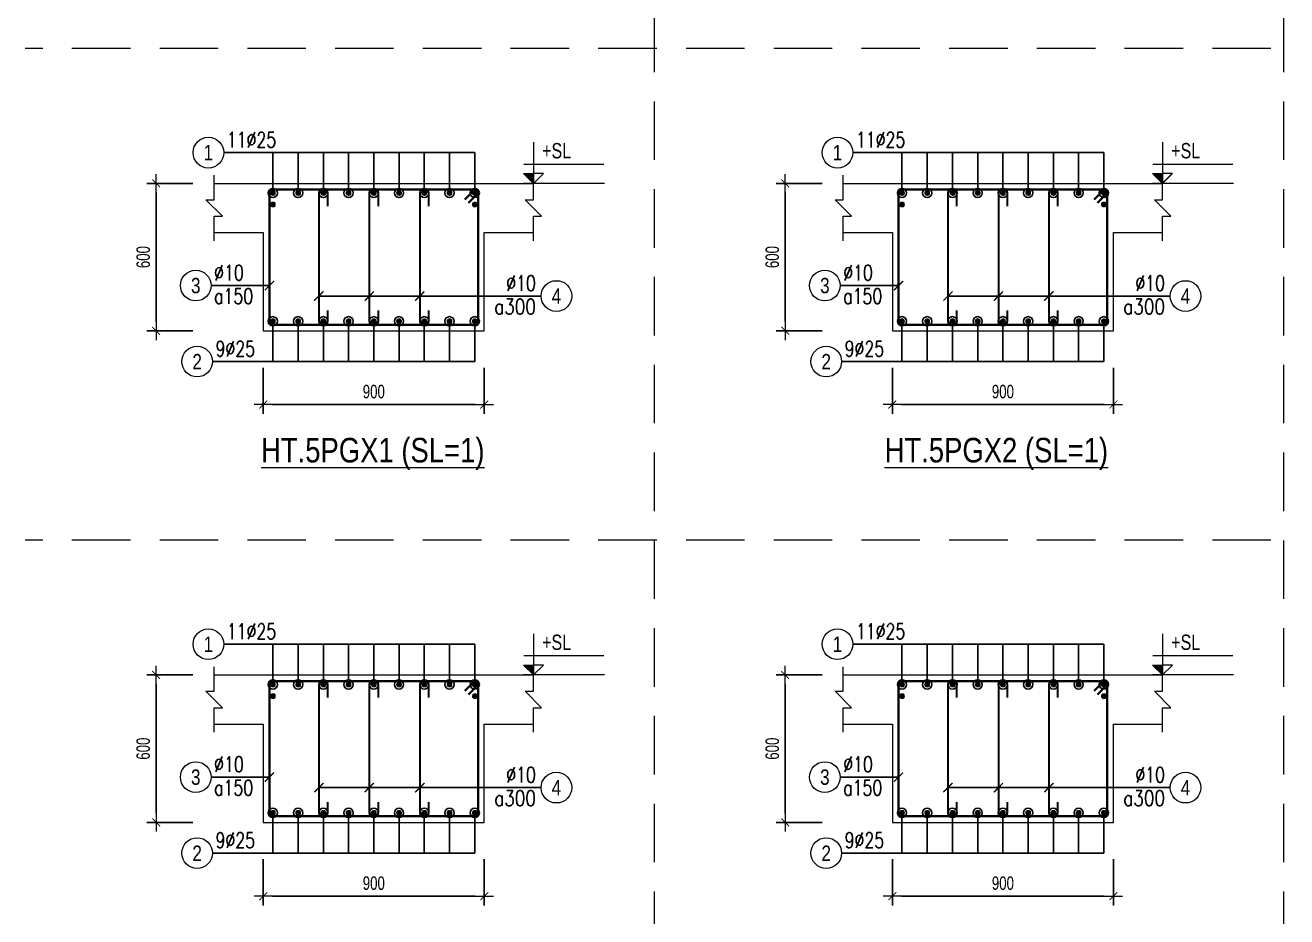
# Model space of a CAD drawing. Header units: millimetres. Extents: x 225489 to 327520, y -235866 to -221866.
# Drawn here: x 288564 to 293701, y -233399 to -229771 of the extents above; entities that cross this region are included whole.
import ezdxf
from ezdxf.enums import TextEntityAlignment as Align

# ---------------------------------------------------------------- set-up
doc = ezdxf.new("R2010")
doc.units = ezdxf.units.MM
doc.header["$PDMODE"] = 3
doc.linetypes.add('HIDDEN2', pattern=[4.762499999999999, 3.175, -1.5875])
doc.layers.get('0').update_dxf_attribs({"lineweight": 20})
doc.layers.get('Defpoints').update_dxf_attribs({"color": 151, "lineweight": 9})
for name, color, linetype, lineweight in [('NDC_S_ANNO', 7, 'Continuous', 20), ('NDC_S_CONTINUOUS', 3, 'Continuous', 20), ('NDC_S_DIM', 1, 'Continuous', 15), ('NDC_S_HIDDEN', 8, 'HIDDEN2', 13), ('NDC_S_REBAR', 4, 'Continuous', 35), ('NDC_S_STIRRUP', 4, 'Continuous', 40), ('NDC_S_TEXT SYMBOL', 7, 'Continuous', 20), ('NDC_S_THIN LINE', 8, 'Continuous', 9), ('NDC_S_VN TEXT', 7, 'Continuous', 20)]:
    doc.layers.add(name, color=color, linetype=linetype, lineweight=lineweight)
doc.styles.add('ARIAL', font='arial.ttf', dxfattribs={"width": 0.8})
doc.styles.add('NDC_ANNO', font='', dxfattribs={"width": 0.8})
doc.styles.add('NDC_DIM', font='', dxfattribs={"width": 0.75})
doc.styles.add('NDC_EN TXT', font='romans.shx', dxfattribs={"width": 0.8})
doc.styles.get('NDC_ANNO').set_extended_font_data('Dotum')
doc.styles.get('NDC_DIM').set_extended_font_data('Dotum')
doc.dimstyles.new('NDC_dim_25', dxfattribs={"dimscale": 25, "dimtxt": 2.2, "dimasz": 1.5, "dimexe": 1.5, "dimexo": 2.5, "dimgap": 1, "dimtad": 1, "dimdec": 0, "dimzin": 0, "dimdsep": 46, "dimtxsty": 'NDC_DIM', "dimblk": 'DIMMARK', "dimcen": 0.09, "dimdle": 1.2, "dimclrd": 1, "dimclre": 1, "dimclrt": 3, "dimadec": 0, "dimazin": 0, "dimtfac": 1, "dimtdec": 0, "dimtix": 1, "dimtofl": 0, "dimtmove": 0, "dimatfit": 3, "dimfxl": 6, "dimfxlon": 1, "dimtolj": 1, "dimtzin": 0, "dimarcsym": 0})

# ---------------------------------------------------------------- blocks, each defined once
blk = doc.blocks.new('kata_block_TD')
at = {"color": 6, "linetype": 'ByBlock', "lineweight": -2, "style": 'ARIAL', "width": 0.8}
blk.add_attdef('SECTDET2', text='', height=5, dxfattribs=at).set_placement((0, 7.970649532882817), align=Align.CENTER)
at = {"color": 0, "linetype": 'ByBlock', "lineweight": -2, "style": 'ARIAL', "width": 0.8}
blk.add_attdef('SECTDET1', text='', height=5, dxfattribs=at).set_placement((0, 1.470649532882817), align=Align.CENTER)
at = {"color": 3, "lineweight": 25, "style": 'ARIAL', "width": 0.8}
blk.add_attdef('SSCALE', text='', height=2.5, dxfattribs=at).set_placement((0, -3.998868953555331), align=Align.CENTER)
blk = doc.blocks.new('kata_block_CT')
at = {"layer": 'NDC_S_ANNO'}
blk.add_hatch(color=3, dxfattribs=at).paths.add_polyline_path([(0, 1.596954857557648), (-1.612010908633238, 1.596954857557648), (0, 0)])
at = {"layer": 'NDC_S_ANNO', "ltscale": 50}
h = blk.add_hatch(dxfattribs=at)
h.set_pattern_fill('ANSI31', color=256, scale=1.406250541793835, style=0)
h.set_pattern_definition([(45.00000000000001, (0, 5.456968210637569e-12), (-3.157122508925224, 3.157122508925225), [])])
h.paths.add_polyline_path([(0, 1.596954857557648), (0, 0), (1.612010908924276, 1.596954857557648)])
for p, q in [((-1.592704896858777, 3.140833880479477), (11.46947077315417, 3.140833880479477)), ((11.56125648126181, 5.456968210637569e-12), (-1.63869572513795, 5.456968210637569e-12))]:
    blk.add_line(p, q, dxfattribs=at)
for points in [[(0, 6.69495074864426), (0, 0)], [(0, 0), (-1.612010908924276, 1.596954857557648), (0, 1.596954857557648)], [(0, 0), (1.612010908924276, 1.596954857557648), (0, 1.596954857557648)]]:
    blk.add_lwpolyline(points, dxfattribs=at)
at = {"layer": 'NDC_S_ANNO', "color": 8, "ltscale": 50}
blk.add_lwpolyline([(0, 0), (-1.612010908633238, 1.596954857557648), (0, 1.596954857557648)], dxfattribs=at)
at = {"layer": 'NDC_S_TEXT SYMBOL', "color": 3, "style": 'NDC_ANNO', "width": 0.8}
blk.add_attdef('CT', (1.409564409346785, 4.068271311703938), '', height=2.5, dxfattribs=at)
blk = doc.blocks.new('DIMMARK')
at = {"layer": 'NDC_S_DIM', "color": 1}
blk.add_line((-1.5, 0), (1, 0), dxfattribs=at)
at = {"layer": 'NDC_S_DIM', "color": 2, "const_width": 0.1}
blk.add_lwpolyline([(-0.4242640687119285, -0.4242640687119285), (0.4242640687119285, 0.4242640687119285)], dxfattribs=at)
blk = doc.blocks.new('*D309')
at = {"layer": 'Defpoints', "color": 0, "transparency": 16777216}
for p in [(289533.7167519786, -231014.6993829691), (290433.7167519786, -231014.6993829691), (290433.7167519786, -231314.6993829691)]:
    blk.add_point(p, dxfattribs=at)
at = {"layer": 'NDC_S_DIM', "color": 1, "lineweight": -2, "transparency": 16777216}
for p, q in [((289533.7167519786, -231164.6993829691), (289533.7167519786, -231352.1993829691)), ((290433.7167519786, -231164.6993829691), (290433.7167519786, -231352.1993829691)), ((289571.2167519786, -231314.6993829691), (290396.2167519786, -231314.6993829691))]:
    blk.add_line(p, q, dxfattribs=at)
at = {"layer": 'NDC_S_DIM', "color": 1, "lineweight": -2, "transparency": 16777216, "xscale": 37.5, "yscale": 37.5, "zscale": 37.5, "rotation": 180}
blk.add_blockref('DIMMARK', (289533.7167519786, -231314.6993829691), dxfattribs=at)
at = {"layer": 'NDC_S_DIM', "color": 1, "lineweight": -2, "transparency": 16777216, "xscale": 37.5, "yscale": 37.5, "zscale": 37.5}
blk.add_blockref('DIMMARK', (290433.7167519786, -231314.6993829691), dxfattribs=at)
at = {"layer": 'NDC_S_DIM', "color": 3, "transparency": 16777216, "insert": (289983.7167519786, -231262.1620695363), "char_height": 55.00000000000001, "attachment_point": 5, "style": 'NDC_DIM'}
blk.add_mtext('\\A1;900', dxfattribs=at)
blk = doc.blocks.new('*D310')
at = {"layer": 'Defpoints', "color": 0, "transparency": 16777216}
for p in [(289603.3898765231, -230414.6993829692), (289097.3898765234, -231014.6993829692), (289603.3898765231, -231014.6993829692)]:
    blk.add_point(p, dxfattribs=at)
at = {"layer": 'NDC_S_DIM', "color": 1, "lineweight": -2, "transparency": 16777216}
for p, q in [((289247.3898765234, -230414.6993829692), (289059.8898765234, -230414.6993829692)), ((289097.3898765234, -230452.1993829692), (289097.3898765234, -230977.1993829692)), ((289247.3898765234, -231014.6993829692), (289059.8898765234, -231014.6993829692))]:
    blk.add_line(p, q, dxfattribs=at)
at = {"layer": 'NDC_S_DIM', "color": 1, "lineweight": -2, "transparency": 16777216, "xscale": 37.5, "yscale": 37.5, "zscale": 37.5}
for p, rotation in [((289097.3898765234, -230414.6993829692), 90), ((289097.3898765234, -231014.6993829692), 270)]:
    blk.add_blockref('DIMMARK', p, dxfattribs=dict(at, rotation=rotation))
at = {"layer": 'NDC_S_DIM', "color": 3, "transparency": 16777216, "insert": (289044.8525630904, -230714.6993829693), "char_height": 55.00000000000001, "attachment_point": 5, "rotation": 90, "style": 'NDC_DIM'}
blk.add_mtext('\\A1;600', dxfattribs=at)
blk = doc.blocks.new('kata_block_THEP')
at = {"layer": 'NDC_S_REBAR', "color": 0}
for p, q in [((-0.5, 0), (0.5, 0)), ((-0.3535533905960619, 0.353553390592424), (0.3535533905960619, -0.353553390592424)), ((0.3535533905960619, 0.353553390592424), (-0.3535533905960619, -0.353553390592424)), ((0, 0.5), (0, -0.5))]:
    blk.add_line(p, q, dxfattribs=at)
at = {"layer": 'NDC_S_REBAR', "color": 0, "const_width": 0.08333333333333334}
blk.add_lwpolyline([(-0.5, -1.818989403545856e-12, 1), (0.5000000000145519, -1.818989403545856e-12, 1), (-0.5, -1.818989403545856e-12, 1)], format="xyb", dxfattribs=at)
blk = doc.blocks.new('*U11')
blk.add_circle((-2.5, 0), 2.5)
at = {"layer": 'NDC_S_VN TEXT', "color": 3, "style": 'NDC_EN TXT', "width": 0.75}
blk.add_attdef('DK1', (0.5, 0.8455043070534884), '', height=2.5, dxfattribs=at)
at = {"layer": 'NDC_S_VN TEXT', "color": 7, "style": 'ARIAL', "width": 0.8}
blk.add_attdef('SH2', text='', height=2.5, dxfattribs=at).set_placement((-2.5, 0), align=Align.MIDDLE)
blk = doc.blocks.new('*U12')
blk.add_circle((-2.5, 0), 2.5)
at = {"layer": 'NDC_S_VN TEXT', "color": 3, "style": 'NDC_EN TXT', "width": 0.75}
for tag, p in [('DK1', (0.5, 0.8455043070534884)), ('KC1', (0.5, -2.972544307831413))]:
    blk.add_attdef(tag, p, '', height=2.5, dxfattribs=at)
at = {"layer": 'NDC_S_VN TEXT', "color": 7, "style": 'ARIAL', "width": 0.8}
blk.add_attdef('SH2', text='', height=2.5, dxfattribs=at).set_placement((-2.5, 0), align=Align.MIDDLE)
blk = doc.blocks.new('*U15')
blk.add_circle((2.5, 0), 2.5)
at = {"layer": 'NDC_S_VN TEXT', "color": 3, "style": 'NDC_EN TXT'}
for tag, width, p in [('DK2', 0.75, (-0.85, 0.8455043070534884)), ('KC2', 0.8, (-0.85, -2.972544307831413))]:
    blk.add_attdef(tag, text='', height=2.5, dxfattribs=dict(at, width=width)).set_placement(p, align=Align.RIGHT)
at = {"layer": 'NDC_S_VN TEXT', "color": 7, "style": 'ARIAL', "width": 0.8}
blk.add_attdef('SH3', text='', height=2.5, dxfattribs=at).set_placement((2.5, 0), align=Align.MIDDLE)
blk = doc.blocks.new('*D311')
at = {"layer": 'Defpoints', "color": 0, "transparency": 16777216}
for p in [(292095.2276893472, -231014.6993829691), (292995.2276893472, -231014.6993829691), (292995.2276893472, -231314.6993829691)]:
    blk.add_point(p, dxfattribs=at)
at = {"layer": 'NDC_S_DIM', "color": 1, "lineweight": -2, "transparency": 16777216}
for p, q in [((292095.2276893472, -231164.6993829691), (292095.2276893472, -231352.1993829691)), ((292995.2276893472, -231164.6993829691), (292995.2276893472, -231352.1993829691)), ((292132.7276893472, -231314.6993829691), (292957.7276893472, -231314.6993829691))]:
    blk.add_line(p, q, dxfattribs=at)
at = {"layer": 'NDC_S_DIM', "color": 1, "lineweight": -2, "transparency": 16777216, "xscale": 37.5, "yscale": 37.5, "zscale": 37.5, "rotation": 180}
blk.add_blockref('DIMMARK', (292095.2276893472, -231314.6993829691), dxfattribs=at)
at = {"layer": 'NDC_S_DIM', "color": 1, "lineweight": -2, "transparency": 16777216, "xscale": 37.5, "yscale": 37.5, "zscale": 37.5}
blk.add_blockref('DIMMARK', (292995.2276893472, -231314.6993829691), dxfattribs=at)
at = {"layer": 'NDC_S_DIM', "color": 3, "transparency": 16777216, "insert": (292545.2276893472, -231262.1620695363), "char_height": 55.00000000000001, "attachment_point": 5, "style": 'NDC_DIM'}
blk.add_mtext('\\A1;900', dxfattribs=at)
blk = doc.blocks.new('*D312')
at = {"layer": 'Defpoints', "color": 0, "transparency": 16777216}
for p in [(292164.9008138916, -230414.6993829692), (291658.9008138922, -231014.6993829692), (292164.9008138916, -231014.6993829692)]:
    blk.add_point(p, dxfattribs=at)
at = {"layer": 'NDC_S_DIM', "color": 1, "lineweight": -2, "transparency": 16777216}
for p, q in [((291808.9008138922, -230414.6993829692), (291621.4008138922, -230414.6993829692)), ((291658.9008138922, -230452.1993829692), (291658.9008138922, -230977.1993829692)), ((291808.9008138922, -231014.6993829692), (291621.4008138922, -231014.6993829692))]:
    blk.add_line(p, q, dxfattribs=at)
at = {"layer": 'NDC_S_DIM', "color": 1, "lineweight": -2, "transparency": 16777216, "xscale": 37.5, "yscale": 37.5, "zscale": 37.5}
for p, rotation in [((291658.9008138922, -230414.6993829692), 90), ((291658.9008138922, -231014.6993829692), 270)]:
    blk.add_blockref('DIMMARK', p, dxfattribs=dict(at, rotation=rotation))
at = {"layer": 'NDC_S_DIM', "color": 3, "transparency": 16777216, "insert": (291606.3635004592, -230714.6993829693), "char_height": 55.00000000000001, "attachment_point": 5, "rotation": 90, "style": 'NDC_DIM'}
blk.add_mtext('\\A1;600', dxfattribs=at)
blk = doc.blocks.new('*D321')
at = {"layer": 'Defpoints', "color": 0, "transparency": 16777216}
for p in [(289533.7167519786, -233014.6993829668), (290433.7167519786, -233014.6993829668), (290433.7167519786, -233314.6993829668)]:
    blk.add_point(p, dxfattribs=at)
at = {"layer": 'NDC_S_DIM', "color": 1, "lineweight": -2, "transparency": 16777216}
for p, q in [((289533.7167519786, -233164.6993829668), (289533.7167519786, -233352.1993829668)), ((290433.7167519786, -233164.6993829668), (290433.7167519786, -233352.1993829668)), ((289571.2167519786, -233314.6993829668), (290396.2167519786, -233314.6993829668))]:
    blk.add_line(p, q, dxfattribs=at)
at = {"layer": 'NDC_S_DIM', "color": 1, "lineweight": -2, "transparency": 16777216, "xscale": 37.5, "yscale": 37.5, "zscale": 37.5, "rotation": 180}
blk.add_blockref('DIMMARK', (289533.7167519786, -233314.6993829668), dxfattribs=at)
at = {"layer": 'NDC_S_DIM', "color": 1, "lineweight": -2, "transparency": 16777216, "xscale": 37.5, "yscale": 37.5, "zscale": 37.5}
blk.add_blockref('DIMMARK', (290433.7167519786, -233314.6993829668), dxfattribs=at)
at = {"layer": 'NDC_S_DIM', "color": 3, "transparency": 16777216, "insert": (289983.7167519786, -233262.162069534), "char_height": 55.00000000000001, "attachment_point": 5, "style": 'NDC_DIM'}
blk.add_mtext('\\A1;900', dxfattribs=at)
blk = doc.blocks.new('*D322')
at = {"layer": 'Defpoints', "color": 0, "transparency": 16777216}
for p in [(289603.389876523, -232414.6993829669), (289097.3898765245, -233014.6993829669), (289603.389876523, -233014.6993829669)]:
    blk.add_point(p, dxfattribs=at)
at = {"layer": 'NDC_S_DIM', "color": 1, "lineweight": -2, "transparency": 16777216}
for p, q in [((289247.3898765245, -232414.6993829669), (289059.8898765245, -232414.6993829669)), ((289097.3898765245, -232452.1993829669), (289097.3898765245, -232977.1993829669)), ((289247.3898765245, -233014.6993829669), (289059.8898765245, -233014.6993829669))]:
    blk.add_line(p, q, dxfattribs=at)
at = {"layer": 'NDC_S_DIM', "color": 1, "lineweight": -2, "transparency": 16777216, "xscale": 37.5, "yscale": 37.5, "zscale": 37.5}
for p, rotation in [((289097.3898765245, -232414.6993829669), 90), ((289097.3898765245, -233014.6993829669), 270)]:
    blk.add_blockref('DIMMARK', p, dxfattribs=dict(at, rotation=rotation))
at = {"layer": 'NDC_S_DIM', "color": 3, "transparency": 16777216, "insert": (289044.8525630916, -232714.699382967), "char_height": 55.00000000000001, "attachment_point": 5, "rotation": 90, "style": 'NDC_DIM'}
blk.add_mtext('\\A1;600', dxfattribs=at)
blk = doc.blocks.new('*D323')
at = {"layer": 'Defpoints', "color": 0, "transparency": 16777216}
for p in [(292095.2276893471, -233014.6993829668), (292995.2276893471, -233014.6993829668), (292995.2276893471, -233314.6993829668)]:
    blk.add_point(p, dxfattribs=at)
at = {"layer": 'NDC_S_DIM', "color": 1, "lineweight": -2, "transparency": 16777216}
for p, q in [((292095.2276893471, -233164.6993829668), (292095.2276893471, -233352.1993829668)), ((292995.2276893471, -233164.6993829668), (292995.2276893471, -233352.1993829668)), ((292132.7276893471, -233314.6993829668), (292957.7276893471, -233314.6993829668))]:
    blk.add_line(p, q, dxfattribs=at)
at = {"layer": 'NDC_S_DIM', "color": 1, "lineweight": -2, "transparency": 16777216, "xscale": 37.5, "yscale": 37.5, "zscale": 37.5, "rotation": 180}
blk.add_blockref('DIMMARK', (292095.2276893471, -233314.6993829668), dxfattribs=at)
at = {"layer": 'NDC_S_DIM', "color": 1, "lineweight": -2, "transparency": 16777216, "xscale": 37.5, "yscale": 37.5, "zscale": 37.5}
blk.add_blockref('DIMMARK', (292995.2276893471, -233314.6993829668), dxfattribs=at)
at = {"layer": 'NDC_S_DIM', "color": 3, "transparency": 16777216, "insert": (292545.2276893471, -233262.162069534), "char_height": 55.00000000000001, "attachment_point": 5, "style": 'NDC_DIM'}
blk.add_mtext('\\A1;900', dxfattribs=at)
blk = doc.blocks.new('*D324')
at = {"layer": 'Defpoints', "color": 0, "transparency": 16777216}
for p in [(292164.9008138916, -232414.6993829669), (291658.9008138933, -233014.6993829669), (292164.9008138916, -233014.6993829669)]:
    blk.add_point(p, dxfattribs=at)
at = {"layer": 'NDC_S_DIM', "color": 1, "lineweight": -2, "transparency": 16777216}
for p, q in [((291808.9008138933, -232414.6993829669), (291621.4008138933, -232414.6993829669)), ((291658.9008138933, -232452.1993829669), (291658.9008138933, -232977.1993829669)), ((291808.9008138933, -233014.6993829669), (291621.4008138933, -233014.6993829669))]:
    blk.add_line(p, q, dxfattribs=at)
at = {"layer": 'NDC_S_DIM', "color": 1, "lineweight": -2, "transparency": 16777216, "xscale": 37.5, "yscale": 37.5, "zscale": 37.5}
for p, rotation in [((291658.9008138933, -232414.6993829669), 90), ((291658.9008138933, -233014.6993829669), 270)]:
    blk.add_blockref('DIMMARK', p, dxfattribs=dict(at, rotation=rotation))
at = {"layer": 'NDC_S_DIM', "color": 3, "transparency": 16777216, "insert": (291606.3635004603, -232714.699382967), "char_height": 55.00000000000001, "attachment_point": 5, "rotation": 90, "style": 'NDC_DIM'}
blk.add_mtext('\\A1;600', dxfattribs=at)

msp = doc.modelspace()

# ---------------------------------------------------------------- linework, layer by layer
at = {"layer": 'NDC_S_CONTINUOUS'}
for points in [[(289333.7167519786, -230414.6993829691), (289533.7167519786, -230414.6993829691), (289533.7167519786, -230414.6993829691), (290433.7167519786, -230414.6993829691), (290433.7167519786, -230414.6993829691), (290633.7167519786, -230414.6993829691)], [(291895.2276893472, -230414.6993829691), (292095.2276893472, -230414.6993829691), (292095.2276893472, -230414.6993829691), (292995.2276893472, -230414.6993829691), (292995.2276893472, -230414.6993829691), (293195.2276893472, -230414.6993829691)], [(289333.7167519786, -230614.6993829691), (289533.7167519786, -230614.6993829691), (289533.7167519786, -231014.6993829691), (290433.7167519786, -231014.6993829691), (290433.7167519786, -230614.6993829691), (290633.7167519786, -230614.6993829691)], [(291895.2276893472, -230614.6993829691), (292095.2276893472, -230614.6993829691), (292095.2276893472, -231014.6993829691), (292995.2276893472, -231014.6993829691), (292995.2276893472, -230614.6993829691), (293195.2276893472, -230614.6993829691)], [(289333.7167519786, -232414.6993829668), (289533.7167519786, -232414.6993829668), (289533.7167519786, -232414.6993829668), (290433.7167519786, -232414.6993829668), (290433.7167519786, -232414.6993829668), (290633.7167519786, -232414.6993829668)], [(291895.2276893471, -232414.6993829668), (292095.2276893471, -232414.6993829668), (292095.2276893471, -232414.6993829668), (292995.2276893471, -232414.6993829668), (292995.2276893471, -232414.6993829668), (293195.2276893471, -232414.6993829668)], [(289333.7167519786, -232614.6993829668), (289533.7167519786, -232614.6993829668), (289533.7167519786, -233014.6993829668), (290433.7167519786, -233014.6993829668), (290433.7167519786, -232614.6993829668), (290633.7167519786, -232614.6993829668)], [(291895.2276893471, -232614.6993829668), (292095.2276893471, -232614.6993829668), (292095.2276893471, -233014.6993829668), (292995.2276893471, -233014.6993829668), (292995.2276893471, -232614.6993829668), (293195.2276893471, -232614.6993829668)]]:
    msp.add_lwpolyline(points, dxfattribs=at)
at = {"layer": 'NDC_S_HIDDEN', "ltscale": 75}
for p, q in [((291125.8963880751, -221865.8761660784), (291125.8963880751, -235865.8761660625)), ((293687.4073254437, -221865.8761660784), (293687.4073254437, -235865.8761660625)), ((306494.9620122865, -229865.8761660693), (288564.3854507066, -229865.8761660692)), ((306494.9620122865, -231865.876166067), (288564.3854507066, -231865.8761660669))]:
    msp.add_line(p, q, dxfattribs=at)
at = {"layer": 'NDC_S_REBAR'}
for points in [[(289796.7817555119, -230507.0440729024), (289796.7817555119, -230458.1309030926, 0.9999999999999999), (289759.9177555118, -230458.1309030926), (289759.9177555118, -230971.2673829691, 0.9999999999999999), (289796.7817555119, -230971.2673829691), (289796.7817555119, -230932.0104919602, -0.414213562)], [(290002.2817555073, -230507.0440729024), (290002.2817555073, -230458.1309030926, 0.9999999999999999), (289965.4177555073, -230458.1309030926), (289965.4177555073, -230971.2673829691, 0.9999999999999999), (290002.2817555073, -230971.2673829691), (290002.2817555073, -230932.0104919602, -0.414213562)], [(290207.7817555073, -230507.0440729024), (290207.7817555073, -230458.1309030926, 0.9999999999999999), (290170.9177555073, -230458.1309030926), (290170.9177555073, -230971.2673829691, 0.9999999999999999), (290207.7817555073, -230971.2673829691), (290207.7817555073, -230932.0104919602, -0.414213562)], [(292358.2926928804, -230507.0440729024), (292358.2926928804, -230458.1309030926, 0.9999999999999999), (292321.4286928804, -230458.1309030926), (292321.4286928804, -230971.2673829691, 0.9999999999999999), (292358.2926928804, -230971.2673829691), (292358.2926928804, -230932.0104919602, -0.414213562)], [(292563.7926928759, -230507.0440729024), (292563.7926928759, -230458.1309030926, 0.9999999999999999), (292526.9286928758, -230458.1309030926), (292526.9286928758, -230971.2673829691, 0.9999999999999999), (292563.7926928759, -230971.2673829691), (292563.7926928759, -230932.0104919602, -0.414213562)], [(292769.2926928758, -230507.0440729024), (292769.2926928758, -230458.1309030926, 0.9999999999999999), (292732.4286928758, -230458.1309030926), (292732.4286928758, -230971.2673829691, 0.9999999999999999), (292769.2926928758, -230971.2673829691), (292769.2926928758, -230932.0104919602, -0.414213562)], [(289796.7817555118, -232507.0440729001), (289796.7817555118, -232458.1309030903, 0.9999999999999999), (289759.9177555118, -232458.1309030903), (289759.9177555118, -232971.2673829668, 0.9999999999999999), (289796.7817555118, -232971.2673829668), (289796.7817555118, -232932.0104919579, -0.414213562)], [(290002.2817555073, -232507.0440729001), (290002.2817555073, -232458.1309030903, 0.9999999999999999), (289965.4177555072, -232458.1309030903), (289965.4177555072, -232971.2673829668, 0.9999999999999999), (290002.2817555073, -232971.2673829668), (290002.2817555073, -232932.0104919579, -0.414213562)], [(290207.7817555072, -232507.0440729001), (290207.7817555072, -232458.1309030903, 0.9999999999999999), (290170.9177555072, -232458.1309030903), (290170.9177555072, -232971.2673829668, 0.9999999999999999), (290207.7817555072, -232971.2673829668), (290207.7817555072, -232932.0104919579, -0.414213562)], [(292358.2926928804, -232507.0440729001), (292358.2926928804, -232458.1309030903, 0.9999999999999999), (292321.4286928803, -232458.1309030903), (292321.4286928803, -232971.2673829668, 0.9999999999999999), (292358.2926928804, -232971.2673829668), (292358.2926928804, -232932.0104919579, -0.414213562)], [(292563.7926928758, -232507.0440729001), (292563.7926928758, -232458.1309030903, 0.9999999999999999), (292526.9286928758, -232458.1309030903), (292526.9286928758, -232971.2673829668, 0.9999999999999999), (292563.7926928758, -232971.2673829668), (292563.7926928758, -232932.0104919579, -0.414213562)], [(292769.2926928758, -232507.0440729001), (292769.2926928758, -232458.1309030903, 0.9999999999999999), (292732.4286928758, -232458.1309030903), (292732.4286928758, -232971.2673829668, 0.9999999999999999), (292769.2926928758, -232971.2673829668), (292769.2926928758, -232932.0104919579, -0.414213562)]]:
    msp.add_lwpolyline(points, format="xyb", dxfattribs=at)
at = {"layer": 'NDC_S_STIRRUP'}
for points in [[(290354.7167519786, -230479.6993829691), (290394.7167519786, -230439.6993829691, -0.414213562), (290408.7167519786, -230453.6993829691), (290408.7167519786, -230975.6993829691, -0.414213562), (290394.7167519786, -230989.6993829691), (289572.7167519786, -230989.6993829691, -0.414213562), (289558.7167519786, -230975.6993829691), (289558.7167519786, -230453.6993829691, -0.414213562), (289572.7167519786, -230439.6993829691), (290394.7167519786, -230439.6993829691, -0.414213562), (290408.7167519786, -230453.6993829691), (290368.7167519786, -230493.6993829691)], [(292916.2276893472, -230479.6993829691), (292956.2276893472, -230439.6993829691, -0.414213562), (292970.2276893472, -230453.6993829691), (292970.2276893472, -230975.6993829691, -0.414213562), (292956.2276893472, -230989.6993829691), (292134.2276893472, -230989.6993829691, -0.414213562), (292120.2276893472, -230975.6993829691), (292120.2276893472, -230453.6993829691, -0.414213562), (292134.2276893472, -230439.6993829691), (292956.2276893472, -230439.6993829691, -0.414213562), (292970.2276893472, -230453.6993829691), (292930.2276893472, -230493.6993829691)], [(290354.7167519786, -232479.6993829668), (290394.7167519786, -232439.6993829668, -0.414213562), (290408.7167519786, -232453.6993829668), (290408.7167519786, -232975.6993829668, -0.414213562), (290394.7167519786, -232989.6993829668), (289572.7167519786, -232989.6993829668, -0.414213562), (289558.7167519786, -232975.6993829668), (289558.7167519786, -232453.6993829668, -0.414213562), (289572.7167519786, -232439.6993829668), (290394.7167519786, -232439.6993829668, -0.414213562), (290408.7167519786, -232453.6993829668), (290368.7167519786, -232493.6993829668)], [(292916.2276893471, -232479.6993829668), (292956.2276893471, -232439.6993829668, -0.414213562), (292970.2276893471, -232453.6993829668), (292970.2276893471, -232975.6993829668, -0.414213562), (292956.2276893471, -232989.6993829668), (292134.2276893471, -232989.6993829668, -0.414213562), (292120.2276893471, -232975.6993829668), (292120.2276893471, -232453.6993829668, -0.414213562), (292134.2276893471, -232439.6993829668), (292956.2276893471, -232439.6993829668, -0.414213562), (292970.2276893471, -232453.6993829668), (292930.2276893471, -232493.6993829668)]]:
    msp.add_lwpolyline(points, format="xyb", dxfattribs=at)
at = {"layer": 'NDC_S_THIN LINE'}
for points in [[(289333.7167519786, -230648.0327163025), (289333.7167519786, -230548.0327163025), (289367.0500853119, -230548.0327163025), (289300.3834186452, -230481.3660496358), (289333.7167519786, -230481.3660496358), (289333.7167519786, -230381.3660496358)], [(290633.7167519786, -230648.0327163025), (290633.7167519786, -230548.0327163025), (290667.0500853119, -230548.0327163025), (290600.3834186452, -230481.3660496358), (290633.7167519786, -230481.3660496358), (290633.7167519786, -230381.3660496358)], [(291895.2276893472, -230648.0327163025), (291895.2276893472, -230548.0327163025), (291928.5610226805, -230548.0327163025), (291861.8943560138, -230481.3660496358), (291895.2276893472, -230481.3660496358), (291895.2276893472, -230381.3660496358)], [(293195.2276893472, -230648.0327163025), (293195.2276893472, -230548.0327163025), (293228.5610226805, -230548.0327163025), (293161.8943560138, -230481.3660496358), (293195.2276893472, -230481.3660496358), (293195.2276893472, -230381.3660496358)], [(289333.7167519786, -232648.0327163002), (289333.7167519786, -232548.0327163002), (289367.0500853119, -232548.0327163002), (289300.3834186452, -232481.3660496335), (289333.7167519786, -232481.3660496335), (289333.7167519786, -232381.3660496335)], [(290633.7167519786, -232648.0327163002), (290633.7167519786, -232548.0327163002), (290667.0500853119, -232548.0327163002), (290600.3834186452, -232481.3660496335), (290633.7167519786, -232481.3660496335), (290633.7167519786, -232381.3660496335)], [(291895.2276893471, -232648.0327163002), (291895.2276893471, -232548.0327163002), (291928.5610226804, -232548.0327163002), (291861.8943560137, -232481.3660496335), (291895.2276893471, -232481.3660496335), (291895.2276893471, -232381.3660496335)], [(293195.2276893471, -232648.0327163002), (293195.2276893471, -232548.0327163002), (293228.5610226804, -232548.0327163002), (293161.8943560137, -232481.3660496335), (293195.2276893471, -232481.3660496335), (293195.2276893471, -232381.3660496335)]]:
    msp.add_lwpolyline(points, dxfattribs=at)

# ---------------------------------------------------------------- block references
at = {"layer": 'NDC_S_REBAR', "xscale": 22, "yscale": 22, "zscale": 22}
for p in [(289572.7167519786, -230453.6993829691), (289675.4667519864, -230453.6993829613), (289778.2167519853, -230453.6993829625), (289880.9667519841, -230453.6993829636), (289983.716751983, -230453.6993829647), (290086.4667519819, -230453.6993829658), (290189.2167519808, -230453.6993829669), (290291.9667519797, -230453.699382968), (290394.7167519786, -230453.6993829691), (292134.2276893472, -230453.6993829691), (292236.9776893549, -230453.6993829613), (292339.7276893538, -230453.6993829625), (292442.4776893527, -230453.6993829636), (292545.2276893516, -230453.6993829647), (292647.9776893504, -230453.6993829658), (292750.7276893494, -230453.6993829669), (292853.4776893482, -230453.699382968), (292956.2276893472, -230453.6993829691), (289572.7167519786, -230500.8303301471), (290394.7167519786, -230500.8303301471), (292134.2276893472, -230500.8303301471), (292956.2276893472, -230500.8303301471), (289572.7167519786, -230975.6993829691), (289675.4667519864, -230975.6993829613), (289778.2167519853, -230975.6993829625), (289880.9667519841, -230975.6993829636), (289983.716751983, -230975.6993829647), (290086.4667519819, -230975.6993829658), (290189.2167519808, -230975.6993829669), (290291.9667519797, -230975.699382968), (290394.7167519786, -230975.6993829691), (292134.2276893472, -230975.6993829691), (292236.9776893549, -230975.6993829613), (292339.7276893538, -230975.6993829625), (292442.4776893527, -230975.6993829636), (292545.2276893516, -230975.6993829647), (292647.9776893504, -230975.6993829658), (292750.7276893494, -230975.6993829669), (292853.4776893482, -230975.699382968), (292956.2276893472, -230975.6993829691), (289572.7167519786, -232453.6993829668), (289675.4667519863, -232453.6993829591), (289778.2167519852, -232453.6993829602), (289880.9667519841, -232453.6993829613), (289983.716751983, -232453.6993829624), (290086.4667519818, -232453.6993829635), (290189.2167519808, -232453.6993829646), (290291.9667519796, -232453.6993829657), (290394.7167519786, -232453.6993829668), (292134.2276893471, -232453.6993829668), (292236.9776893549, -232453.6993829591), (292339.7276893537, -232453.6993829602), (292442.4776893526, -232453.6993829613), (292545.2276893515, -232453.6993829624), (292647.9776893504, -232453.6993829635), (292750.7276893493, -232453.6993829646), (292853.4776893482, -232453.6993829657), (292956.2276893471, -232453.6993829668), (289572.7167519786, -232500.8303301448), (290394.7167519786, -232500.8303301448), (292134.2276893471, -232500.8303301448), (292956.2276893471, -232500.8303301448), (289572.7167519786, -232975.6993829668), (289675.4667519863, -232975.6993829591), (289778.2167519852, -232975.6993829602), (289880.9667519841, -232975.6993829613), (289983.716751983, -232975.6993829624), (290086.4667519818, -232975.6993829635), (290189.2167519808, -232975.6993829646), (290291.9667519796, -232975.6993829657), (290394.7167519786, -232975.6993829668), (292134.2276893471, -232975.6993829668), (292236.9776893549, -232975.6993829591), (292339.7276893537, -232975.6993829602), (292442.4776893526, -232975.6993829613), (292545.2276893515, -232975.6993829624), (292647.9776893504, -232975.6993829635), (292750.7276893493, -232975.6993829646), (292853.4776893482, -232975.6993829657), (292956.2276893471, -232975.6993829668)]:
    msp.add_blockref('kata_block_THEP', p, dxfattribs=at)
at = {"layer": 'NDC_S_THIN LINE', "xscale": 25, "yscale": 25, "zscale": 25}
for name, p, values in [('*U11', (289372.7167519786, -230289.6993829691), {'SH2': '1', 'DK1': '11%%c25'}), ('*U11', (291934.2276893472, -230289.6993829691), {'SH2': '1', 'DK1': '11%%c25'}), ('*U12', (289321.2167519786, -230830.5200535787), {'SH2': '3', 'DK1': '%%c10', 'KC1': 'a150'}), ('*U15', (290664.7729508429, -230873.1665111484), {'SH3': '4', 'DK2': '%%c10', 'KC2': 'a300'}), ('*U12', (291882.7276893472, -230830.5200535787), {'SH2': '3', 'DK1': '%%c10', 'KC1': 'a150'}), ('*U15', (293226.2838882114, -230873.1665111484), {'SH3': '4', 'DK2': '%%c10', 'KC2': 'a300'}), ('*U11', (289326.8776432647, -231139.6993829691), {'SH2': '2', 'DK1': '9%%c25'}), ('*U11', (291888.3885806333, -231139.6993829691), {'SH2': '2', 'DK1': '9%%c25'}), ('*U11', (289372.7167519786, -232289.6993829668), {'SH2': '1', 'DK1': '11%%c25'}), ('*U11', (291934.2276893471, -232289.6993829668), {'SH2': '1', 'DK1': '11%%c25'}), ('*U12', (289321.2167519786, -232830.5200535764), {'SH2': '3', 'DK1': '%%c10', 'KC1': 'a150'}), ('*U15', (290664.7729508428, -232873.1665111461), {'SH3': '4', 'DK2': '%%c10', 'KC2': 'a300'}), ('*U12', (291882.7276893471, -232830.5200535764), {'SH2': '3', 'DK1': '%%c10', 'KC1': 'a150'}), ('*U15', (293226.2838882114, -232873.1665111461), {'SH3': '4', 'DK2': '%%c10', 'KC2': 'a300'}), ('*U11', (289326.8776432647, -233139.6993829668), {'SH2': '2', 'DK1': '9%%c25'}), ('*U11', (291888.3885806332, -233139.6993829668), {'SH2': '2', 'DK1': '9%%c25'})]:
    msp.add_blockref(name, p, dxfattribs=at).add_auto_attribs(values)
at = {"layer": 'NDC_S_VN TEXT', "xscale": 25, "yscale": 25, "zscale": 25}
for p in [(290633.7167519786, -230414.6993829691), (293195.2276893472, -230414.6993829691), (290633.7167519786, -232414.6993829668), (293195.2276893471, -232414.6993829668)]:
    msp.add_blockref('kata_block_CT', p, dxfattribs=at).add_auto_attribs({'CT': '+SL'})
at = {"layer": 'NDC_S_VN TEXT'}
ref = msp.add_blockref('kata_block_TD', (289979.4488479396, -231579.6050299061), dxfattribs=dict(at, xscale=20, yscale=20, zscale=20))
ref.add_attrib('SECTDET1', '%%uHT.5PGX1 (SL=1)', dxfattribs={"layer": '0', "color": 0, "linetype": 'ByBlock', "lineweight": -2, "height": 100, "style": 'ARIAL', "width": 0.8}).set_placement((289979.4488479396, -231550.1920392484), align=Align.CENTER)
ref = msp.add_blockref('kata_block_TD', (292518.4860637048, -231579.6050299061), dxfattribs=dict(at, xscale=20, yscale=20, zscale=20))
ref.add_attrib('SECTDET1', '%%uHT.5PGX2 (SL=1)', dxfattribs={"layer": '0', "color": 0, "linetype": 'ByBlock', "lineweight": -2, "height": 100, "style": 'ARIAL', "width": 0.8}).set_placement((292518.4860637048, -231550.1920392484), align=Align.CENTER)

# ---------------------------------------------------------------- dimensions: what is measured, and where the dimension line sits
at = {"layer": 'NDC_S_DIM'}
for base, p1, p2, picture, middle in [((289097.3898765234, -231014.6993829692), (289603.3898765229, -230414.6993829691), (289603.3898765229, -231014.6993829691), '*D310', (289044.8525630904, -230714.6993829693)), ((291658.9008138922, -231014.6993829692), (292164.9008138915, -230414.6993829691), (292164.9008138915, -231014.6993829691), '*D312', (291606.3635004592, -230714.6993829693)), ((289097.3898765245, -233014.6993829669), (289603.3898765229, -232414.6993829668), (289603.3898765229, -233014.6993829668), '*D322', (289044.8525630916, -232714.699382967)), ((291658.9008138933, -233014.6993829669), (292164.9008138914, -232414.6993829668), (292164.9008138914, -233014.6993829668), '*D324', (291606.3635004603, -232714.699382967))]:
    dim = msp.add_linear_dim(base=base, p1=p1, p2=p2, angle=270, dimstyle='NDC_dim_25', dxfattribs=at)
    dim.commit()
    dim.dimension.update_dxf_attribs({"geometry": picture, "text_midpoint": middle})
for base, p1, p2, picture, middle in [((290433.7167519786, -231314.6993829691), (289533.7167519786, -231014.6993829691), (290433.7167519786, -231014.6993829691), '*D309', (289983.7167519786, -231262.1620695363)), ((292995.2276893472, -231314.6993829691), (292095.2276893472, -231014.6993829691), (292995.2276893472, -231014.6993829691), '*D311', (292545.2276893472, -231262.1620695363)), ((290433.7167519786, -233314.6993829668), (289533.7167519786, -233014.6993829668), (290433.7167519786, -233014.6993829668), '*D321', (289983.7167519786, -233262.162069534)), ((292995.2276893471, -233314.6993829668), (292095.2276893471, -233014.6993829668), (292995.2276893471, -233014.6993829668), '*D323', (292545.2276893471, -233262.162069534))]:
    dim = msp.add_linear_dim(base=base, p1=p1, p2=p2, dimstyle='NDC_dim_25', dxfattribs=at)
    dim.commit()
    dim.dimension.update_dxf_attribs({"geometry": picture, "text_midpoint": middle})

# ---------------------------------------------------------------- leaders
at = {"layer": 'NDC_S_THIN LINE'}
for points, override in [([(289572.7167519786, -230453.6993829691), (289572.7167519786, -230289.6993829691), (289372.7167519786, -230289.6993829691)], {"dimldrblk": 'DotBlank'}), ([(290394.7167519786, -230453.6993829691), (290394.7167519786, -230289.6993829691), (289372.7167519786, -230289.6993829691)], {"dimldrblk": 'DotBlank'}), ([(289675.4667519864, -230453.6993829613), (289675.4667519864, -230289.6993829613), (289475.4667519864, -230289.6993829613)], {"dimldrblk": 'DotBlank'}), ([(289778.2167519786, -230453.6993829691), (289778.2167519786, -230289.6993829691), (289578.2167519786, -230289.6993829691)], {"dimldrblk": 'DotBlank'}), ([(289880.9667519897, -230453.6993829691), (289880.9667519897, -230289.6993829691), (289680.9667519897, -230289.6993829691)], {"dimldrblk": 'DotBlank'}), ([(289983.716751983, -230453.6993829691), (289983.716751983, -230289.6993829691), (289783.716751983, -230289.6993829691)], {"dimldrblk": 'DotBlank'}), ([(290086.4667519853, -230453.6993829691), (290086.4667519853, -230289.6993829691), (289886.4667519853, -230289.6993829691)], {"dimldrblk": 'DotBlank'}), ([(290189.2167519786, -230453.6993829691), (290189.2167519786, -230289.6993829691), (289989.2167519786, -230289.6993829691)], {"dimldrblk": 'DotBlank'}), ([(290291.9667519797, -230453.699382968), (290291.9667519797, -230289.699382968), (290091.9667519797, -230289.699382968)], {"dimldrblk": 'DotBlank'}), ([(292134.2276893472, -230453.6993829691), (292134.2276893472, -230289.6993829691), (291934.2276893472, -230289.6993829691)], {"dimldrblk": 'DotBlank'}), ([(292956.2276893472, -230453.6993829691), (292956.2276893472, -230289.6993829691), (291934.2276893472, -230289.6993829691)], {"dimldrblk": 'DotBlank'}), ([(292236.9776893549, -230453.6993829613), (292236.9776893549, -230289.6993829613), (292036.9776893549, -230289.6993829613)], {"dimldrblk": 'DotBlank'}), ([(292339.7276893472, -230453.6993829691), (292339.7276893472, -230289.6993829691), (292139.7276893472, -230289.6993829691)], {"dimldrblk": 'DotBlank'}), ([(292442.4776893582, -230453.6993829691), (292442.4776893582, -230289.6993829691), (292242.4776893582, -230289.6993829691)], {"dimldrblk": 'DotBlank'}), ([(292545.2276893516, -230453.6993829691), (292545.2276893516, -230289.6993829691), (292345.2276893516, -230289.6993829691)], {"dimldrblk": 'DotBlank'}), ([(292647.9776893538, -230453.6993829691), (292647.9776893538, -230289.6993829691), (292447.9776893538, -230289.6993829691)], {"dimldrblk": 'DotBlank'}), ([(292750.7276893472, -230453.6993829691), (292750.7276893472, -230289.6993829691), (292550.7276893472, -230289.6993829691)], {"dimldrblk": 'DotBlank'}), ([(292853.4776893482, -230453.699382968), (292853.4776893482, -230289.699382968), (292653.4776893482, -230289.699382968)], {"dimldrblk": 'DotBlank'}), ([(289558.7167519786, -230830.5200535787), (289321.2167519786, -230830.5200535787)], {"dimldrblk": 'ArchTick'}), ([(292120.2276893472, -230830.5200535787), (291882.7276893472, -230830.5200535787)], {"dimldrblk": 'ArchTick'}), ([(289759.8954255068, -230873.1665111484), (290664.7729508429, -230873.1665111484)], {"dimldrblk": 'ArchTick'}), ([(289965.3954255022, -230873.1665111484), (290664.7729508429, -230873.1665111484)], {"dimldrblk": 'ArchTick'}), ([(290170.8954255021, -230873.1665111484), (290664.7729508429, -230873.1665111484)], {"dimldrblk": 'ArchTick'}), ([(292321.4063628753, -230873.1665111484), (293226.2838882114, -230873.1665111484)], {"dimldrblk": 'ArchTick'}), ([(292526.9063628707, -230873.1665111484), (293226.2838882114, -230873.1665111484)], {"dimldrblk": 'ArchTick'}), ([(292732.4063628706, -230873.1665111484), (293226.2838882114, -230873.1665111484)], {"dimldrblk": 'ArchTick'}), ([(289572.7167519786, -230975.6993829691), (289572.7167519786, -231139.6993829691), (289326.8776432647, -231139.6993829691)], {"dimldrblk": 'DotBlank'}), ([(290394.7167519786, -230975.6993829691), (290394.7167519786, -231139.6993829691), (289326.8776432647, -231139.6993829691)], {"dimldrblk": 'DotBlank'}), ([(289675.4667519864, -230975.6993829613), (289675.4667519864, -231139.6993829613), (289475.4667519864, -231139.6993829613)], {"dimldrblk": 'DotBlank'}), ([(289778.2167519786, -230975.6993829691), (289778.2167519786, -231139.6993829691), (289578.2167519786, -231139.6993829691)], {"dimldrblk": 'DotBlank'}), ([(289880.9667519897, -230975.6993829691), (289880.9667519897, -231139.6993829691), (289680.9667519897, -231139.6993829691)], {"dimldrblk": 'DotBlank'}), ([(289983.716751983, -230975.6993829691), (289983.716751983, -231139.6993829691), (289783.716751983, -231139.6993829691)], {"dimldrblk": 'DotBlank'}), ([(290086.4667519853, -230975.6993829691), (290086.4667519853, -231139.6993829691), (289886.4667519853, -231139.6993829691)], {"dimldrblk": 'DotBlank'}), ([(290189.2167519786, -230975.6993829691), (290189.2167519786, -231139.6993829691), (289989.2167519786, -231139.6993829691)], {"dimldrblk": 'DotBlank'}), ([(290291.9667519797, -230975.699382968), (290291.9667519797, -231139.699382968), (290091.9667519797, -231139.699382968)], {"dimldrblk": 'DotBlank'}), ([(292134.2276893472, -230975.6993829691), (292134.2276893472, -231139.6993829691), (291888.3885806333, -231139.6993829691)], {"dimldrblk": 'DotBlank'}), ([(292956.2276893472, -230975.6993829691), (292956.2276893472, -231139.6993829691), (291888.3885806333, -231139.6993829691)], {"dimldrblk": 'DotBlank'}), ([(292236.9776893549, -230975.6993829613), (292236.9776893549, -231139.6993829613), (292036.9776893549, -231139.6993829613)], {"dimldrblk": 'DotBlank'}), ([(292339.7276893472, -230975.6993829691), (292339.7276893472, -231139.6993829691), (292139.7276893472, -231139.6993829691)], {"dimldrblk": 'DotBlank'}), ([(292442.4776893582, -230975.6993829691), (292442.4776893582, -231139.6993829691), (292242.4776893582, -231139.6993829691)], {"dimldrblk": 'DotBlank'}), ([(292545.2276893516, -230975.6993829691), (292545.2276893516, -231139.6993829691), (292345.2276893516, -231139.6993829691)], {"dimldrblk": 'DotBlank'}), ([(292647.9776893538, -230975.6993829691), (292647.9776893538, -231139.6993829691), (292447.9776893538, -231139.6993829691)], {"dimldrblk": 'DotBlank'}), ([(292750.7276893472, -230975.6993829691), (292750.7276893472, -231139.6993829691), (292550.7276893472, -231139.6993829691)], {"dimldrblk": 'DotBlank'}), ([(292853.4776893482, -230975.699382968), (292853.4776893482, -231139.699382968), (292653.4776893482, -231139.699382968)], {"dimldrblk": 'DotBlank'}), ([(289572.7167519786, -232453.6993829668), (289572.7167519786, -232289.6993829668), (289372.7167519786, -232289.6993829668)], {"dimldrblk": 'DotBlank'}), ([(290394.7167519786, -232453.6993829668), (290394.7167519786, -232289.6993829668), (289372.7167519786, -232289.6993829668)], {"dimldrblk": 'DotBlank'}), ([(289675.4667519863, -232453.6993829591), (289675.4667519863, -232289.6993829591), (289475.4667519863, -232289.6993829591)], {"dimldrblk": 'DotBlank'}), ([(289778.2167519786, -232453.6993829668), (289778.2167519786, -232289.6993829668), (289578.2167519786, -232289.6993829668)], {"dimldrblk": 'DotBlank'}), ([(289880.9667519896, -232453.6993829668), (289880.9667519896, -232289.6993829668), (289680.9667519896, -232289.6993829668)], {"dimldrblk": 'DotBlank'}), ([(289983.716751983, -232453.6993829668), (289983.716751983, -232289.6993829668), (289783.716751983, -232289.6993829668)], {"dimldrblk": 'DotBlank'}), ([(290086.4667519852, -232453.6993829668), (290086.4667519852, -232289.6993829668), (289886.4667519852, -232289.6993829668)], {"dimldrblk": 'DotBlank'}), ([(290189.2167519786, -232453.6993829668), (290189.2167519786, -232289.6993829668), (289989.2167519786, -232289.6993829668)], {"dimldrblk": 'DotBlank'}), ([(290291.9667519796, -232453.6993829657), (290291.9667519796, -232289.6993829657), (290091.9667519796, -232289.6993829657)], {"dimldrblk": 'DotBlank'}), ([(292134.2276893471, -232453.6993829668), (292134.2276893471, -232289.6993829668), (291934.2276893471, -232289.6993829668)], {"dimldrblk": 'DotBlank'}), ([(292956.2276893471, -232453.6993829668), (292956.2276893471, -232289.6993829668), (291934.2276893471, -232289.6993829668)], {"dimldrblk": 'DotBlank'}), ([(292236.9776893549, -232453.6993829591), (292236.9776893549, -232289.6993829591), (292036.9776893549, -232289.6993829591)], {"dimldrblk": 'DotBlank'}), ([(292339.7276893471, -232453.6993829668), (292339.7276893471, -232289.6993829668), (292139.7276893471, -232289.6993829668)], {"dimldrblk": 'DotBlank'}), ([(292442.4776893582, -232453.6993829668), (292442.4776893582, -232289.6993829668), (292242.4776893582, -232289.6993829668)], {"dimldrblk": 'DotBlank'}), ([(292545.2276893515, -232453.6993829668), (292545.2276893515, -232289.6993829668), (292345.2276893515, -232289.6993829668)], {"dimldrblk": 'DotBlank'}), ([(292647.9776893537, -232453.6993829668), (292647.9776893537, -232289.6993829668), (292447.9776893537, -232289.6993829668)], {"dimldrblk": 'DotBlank'}), ([(292750.7276893471, -232453.6993829668), (292750.7276893471, -232289.6993829668), (292550.7276893471, -232289.6993829668)], {"dimldrblk": 'DotBlank'}), ([(292853.4776893482, -232453.6993829657), (292853.4776893482, -232289.6993829657), (292653.4776893482, -232289.6993829657)], {"dimldrblk": 'DotBlank'}), ([(289558.7167519786, -232830.5200535764), (289321.2167519786, -232830.5200535764)], {"dimldrblk": 'ArchTick'}), ([(292120.2276893471, -232830.5200535764), (291882.7276893471, -232830.5200535764)], {"dimldrblk": 'ArchTick'}), ([(289759.8954255067, -232873.1665111461), (290664.7729508428, -232873.1665111461)], {"dimldrblk": 'ArchTick'}), ([(289965.3954255021, -232873.1665111461), (290664.7729508428, -232873.1665111461)], {"dimldrblk": 'ArchTick'}), ([(290170.895425502, -232873.1665111461), (290664.7729508428, -232873.1665111461)], {"dimldrblk": 'ArchTick'}), ([(292321.4063628752, -232873.1665111461), (293226.2838882114, -232873.1665111461)], {"dimldrblk": 'ArchTick'}), ([(292526.9063628706, -232873.1665111461), (293226.2838882114, -232873.1665111461)], {"dimldrblk": 'ArchTick'}), ([(292732.4063628706, -232873.1665111461), (293226.2838882114, -232873.1665111461)], {"dimldrblk": 'ArchTick'}), ([(289572.7167519786, -232975.6993829668), (289572.7167519786, -233139.6993829668), (289326.8776432647, -233139.6993829668)], {"dimldrblk": 'DotBlank'}), ([(290394.7167519786, -232975.6993829668), (290394.7167519786, -233139.6993829668), (289326.8776432647, -233139.6993829668)], {"dimldrblk": 'DotBlank'}), ([(289675.4667519863, -232975.6993829591), (289675.4667519863, -233139.6993829591), (289475.4667519863, -233139.6993829591)], {"dimldrblk": 'DotBlank'}), ([(289778.2167519786, -232975.6993829668), (289778.2167519786, -233139.6993829668), (289578.2167519786, -233139.6993829668)], {"dimldrblk": 'DotBlank'}), ([(289880.9667519896, -232975.6993829668), (289880.9667519896, -233139.6993829668), (289680.9667519896, -233139.6993829668)], {"dimldrblk": 'DotBlank'}), ([(289983.716751983, -232975.6993829668), (289983.716751983, -233139.6993829668), (289783.716751983, -233139.6993829668)], {"dimldrblk": 'DotBlank'}), ([(290086.4667519852, -232975.6993829668), (290086.4667519852, -233139.6993829668), (289886.4667519852, -233139.6993829668)], {"dimldrblk": 'DotBlank'}), ([(290189.2167519786, -232975.6993829668), (290189.2167519786, -233139.6993829668), (289989.2167519786, -233139.6993829668)], {"dimldrblk": 'DotBlank'}), ([(290291.9667519796, -232975.6993829657), (290291.9667519796, -233139.6993829657), (290091.9667519796, -233139.6993829657)], {"dimldrblk": 'DotBlank'}), ([(292134.2276893471, -232975.6993829668), (292134.2276893471, -233139.6993829668), (291888.3885806332, -233139.6993829668)], {"dimldrblk": 'DotBlank'}), ([(292956.2276893471, -232975.6993829668), (292956.2276893471, -233139.6993829668), (291888.3885806332, -233139.6993829668)], {"dimldrblk": 'DotBlank'}), ([(292236.9776893549, -232975.6993829591), (292236.9776893549, -233139.6993829591), (292036.9776893549, -233139.6993829591)], {"dimldrblk": 'DotBlank'}), ([(292339.7276893471, -232975.6993829668), (292339.7276893471, -233139.6993829668), (292139.7276893471, -233139.6993829668)], {"dimldrblk": 'DotBlank'}), ([(292442.4776893582, -232975.6993829668), (292442.4776893582, -233139.6993829668), (292242.4776893582, -233139.6993829668)], {"dimldrblk": 'DotBlank'}), ([(292545.2276893515, -232975.6993829668), (292545.2276893515, -233139.6993829668), (292345.2276893515, -233139.6993829668)], {"dimldrblk": 'DotBlank'}), ([(292647.9776893537, -232975.6993829668), (292647.9776893537, -233139.6993829668), (292447.9776893537, -233139.6993829668)], {"dimldrblk": 'DotBlank'}), ([(292750.7276893471, -232975.6993829668), (292750.7276893471, -233139.6993829668), (292550.7276893471, -233139.6993829668)], {"dimldrblk": 'DotBlank'}), ([(292853.4776893482, -232975.6993829657), (292853.4776893482, -233139.6993829657), (292653.4776893482, -233139.6993829657)], {"dimldrblk": 'DotBlank'})]:
    msp.add_leader(points, dimstyle='NDC_dim_25', override=override, dxfattribs=at)

doc.saveas('drawing.dxf')
